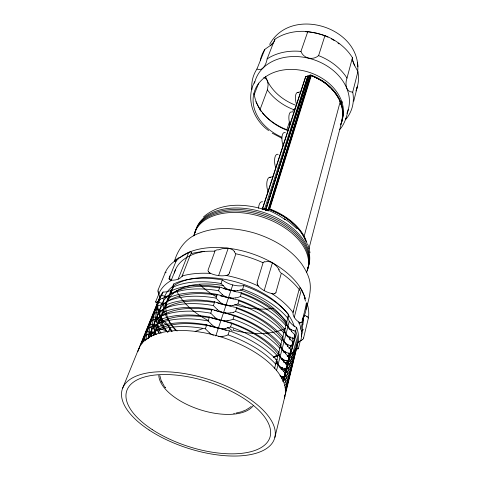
<?xml version="1.0" encoding="UTF-8"?>
<svg xmlns="http://www.w3.org/2000/svg" width="480" height="480" viewBox="0 0 480 480"><rect width="100%" height="100%" fill="white"/><g stroke="black" fill="none" stroke-linecap="round" stroke-linejoin="round"><path stroke-width="0.72" d="M357.774 70.518C360.654 26.832 290.712 5.484 269.634 44.424M274.698 368.094L276.684 360.102A76.284 37.98 18 0 0 229.332 330.888L218.418 328.032M276.792 360.114L278.754 352.188A75.696 38.268 18 0 0 231.846 323.022L221.004 320.244M278.844 352.26L280.794 344.4A75.114 38.55 18 0 0 234.318 315.288L223.554 312.588M280.872 344.532L282.804 336.732A74.544 38.814 18 0 0 236.754 307.674L232.536 306.714M282.864 336.924L284.778 329.19A73.98 39.066 18 0 0 239.148 300.186L234.954 299.262M284.826 329.436L286.722 321.768A73.428 39.312 18 0 0 241.506 292.824L237.336 291.936M286.752 322.062L288.642 314.454A72.882 39.54 18 0 0 243.828 285.57A18.654 11.004 18.4 0 1 222.276 279.912A72.882 39.54 18 0 0 173.61 284.046A17.796 9.888 21.6 0 1 163.038 292.05L161.634 295.5A73.158 39.426 18 0 0 161.088 325.404L162.42 322.02A72.882 39.54 18 0 1 163.038 292.05M154.602 333.36L154.29 335.04M299.262 322.314L298.764 322.002A18.024 10.26 14.4 0 1 293.058 312.516L293.13 312.108M163.56 310.836L163.08 313.026M166.452 303.558L165.972 305.754M169.296 296.4L168.816 298.59M191.334 252.576L190.956 251.856L189.588 252.066A6.708 1.086 -32.3 0 0 188.73 252.402L180.03 257.502M156.648 329.22L156.228 327.69A76.284 37.98 18 0 1 206.736 324.846L205.368 328.794L209.304 332.736M159.642 321.69L159.24 320.124A75.696 38.268 18 0 1 209.436 317.046L208.092 320.928L211.986 324.846M276.42 360.57L276.432 361.47M162.582 314.28L162.204 312.678A75.114 38.55 18 0 1 212.088 309.372L210.768 313.194L214.632 317.088M280.53 344.898L280.524 345.84M165.48 306.984L165.126 305.352A74.544 38.814 18 0 1 214.698 301.83L213.396 305.586L217.23 309.456M168.336 299.808L167.994 298.14A73.98 39.066 18 0 1 217.266 294.408L215.988 298.104L219.786 301.944M286.446 322.32L286.428 323.316M171.144 292.734L170.826 291.042A73.428 39.312 18 0 1 219.792 287.1L218.532 290.736L222.3 294.552M311.292 75.594L269.712 208.878A54.648 34.248 18 0 1 304.146 236.292L340.356 101.1M303.996 236.886L303.708 236.628A54.27 33.996 18 0 0 268.902 209.196L268.308 209.01L310.146 74.712L314.676 76.53M352.446 57.72C352.41 62.76 355.746 67.224 357.912 71.604L352.71 92.118C345.558 92.166 345.018 83.16 346.998 78.102L352.446 57.72A50.328 40.134 18 0 0 324.96 35.604L316.776 33.264L307.824 31.554A50.328 40.134 18 0 0 274.836 39.252L267.114 58.926C266.382 63.63 263.028 71.916 256.944 69.012L264.84 49.344L270.576 45.348L274.308 41.49M303.594 337.956L308.19 318.816A75.234 42.654 18 0 0 306.726 302.616L301.986 321.906M298.494 348.228L300.24 341.028M301.386 336.288L303.096 329.268A75.234 42.654 18 0 1 301.332 331.236M300.774 329.316L303.972 316.278L305.244 315.324L306.996 316.854M274.848 437.436L284.994 395.928M306.162 309.33C308.67 299.604 312.048 289.404 309.312 279.33C307.8 273.84 304.944 268.86 301.812 264.15C290.418 248.586 272.772 238.776 254.652 233.1C236.814 227.916 217.002 226.182 199.392 233.142C186.474 237.414 177.9 248.97 174.294 261.684M353.742 101.172L357.48 86.178L355.95 90.924M282.894 380.94L283.704 377.7A74.544 38.814 18 0 0 291.03 349.692L287.466 345.984M284.856 373.104L285.54 370.368A73.98 39.066 18 0 0 292.908 342.174L289.374 338.49M286.5 366.516L286.446 366.744A73.704 39.192 18 0 0 293.832 338.46L294.756 334.776L291.252 331.116M286.782 365.394L287.346 363.144A73.428 39.312 18 0 0 294.756 334.776M288.408 358.908L288.24 359.574A73.158 39.426 18 0 0 295.668 331.122L296.574 327.492A18.042 10.188 14.6 0 1 288.642 314.454M288.738 357.576L289.128 356.028A72.882 39.54 18 0 0 296.574 327.492M281.562 369.174L285.21 372.954L284.214 376.938A76.584 37.824 18 0 1 284.61 395.7M283.56 361.32L287.184 365.076L286.2 369A75.99 38.124 18 0 1 285.24 390.144M285.528 353.592L289.122 357.324L288.156 361.182A75.408 38.412 18 0 1 284.628 385.626M282.774 381.408A74.832 38.682 18 0 0 290.076 353.49L291.03 349.692M284.622 374.022A74.262 38.94 18 0 0 291.972 345.918L292.908 342.174M348.282 109.446C346.746 116.628 344.694 123.99 339.714 129.606M345.486 119.574L346.104 118.074M294.27 317.382L301.392 289.488L300.066 287.802L299.28 288.222M308.91 248.814L342.18 120.042M276.528 370.5L289.308 321.216M276.756 363.618L277.098 362.31A16.602 8.622 15 0 1 277.224 361.194M261.162 111.396A51.792 40.242 18 0 1 259.956 109.824L267.498 89.622L268.146 84.57L267.288 80.694M275.472 357.012L275.844 355.596M275.91 292.41L281.364 273.09A75.234 42.654 18 0 1 299.118 289.41L293.31 311.388M264.168 290.616L272.4 262.788M157.164 327.924L157.638 325.728A18.858 11.436 56.7 0 0 157.776 323.91M160.146 320.418L160.62 318.222A18.708 11.454 56.9 0 0 160.764 316.404M171.618 291.54L172.104 289.35A18.132 11.496 57.7 0 0 172.254 287.544M257.19 281.976L263.082 262.752A75.234 42.654 18 0 0 235.896 253.8L229.41 272.832M269.376 209.034L310.884 75.36M307.824 31.554L300.942 51.408C303.576 58.596 312.954 60.588 318.594 55.62L324.96 35.604M266.364 210.588L265.8 209.586L308.592 75.762L310.512 75.366L313.254 76.386M222.894 336.384L225.906 335.7A20.04 17.802 21.9 0 0 228.042 334.854L229.332 330.888M231.846 323.022L230.592 326.94A75.99 38.124 18 0 1 277.722 356.13M228.006 320.652L230.97 319.968A19.71 17.646 22 0 0 233.076 319.122L234.318 315.288M236.754 307.674L235.542 311.466A74.832 38.682 18 0 1 281.802 340.548M232.95 305.43L235.872 304.74A19.386 17.49 22.2 0 0 237.948 303.9L239.148 300.186M235.362 298.008L238.26 297.312A19.23 17.412 22.2 0 0 240.324 296.478L241.506 292.824M237.738 290.694L240.618 290.004A19.074 17.34 22.3 0 0 242.664 289.17L243.828 285.57M263.712 209.622L264.948 209.466A0.822 0.504 -29.3 0 0 265.872 208.782L308.598 76.494A0.696 0.354 -25.2 0 0 308.1 76.206L307.752 76.008L264.822 208.314A0.822 0.36 82.7 0 0 264.948 209.466L265.662 210.732M262.212 209.25L305.442 77.142A0.69 0.546 18.1 0 1 305.826 76.464L308.1 76.206M288.33 130.458L286.854 129.726L289.38 122.034M292.674 112.026L293.484 109.566L295.566 108.318M182.88 274.11L190.782 253.746A75.234 42.654 18 0 1 214.962 251.226L208.068 270.078A2.052 1.602 48.1 0 0 208.518 271.728M215.784 335.952L232.74 284.94M224.772 287.286L221.04 283.494L222.276 279.912M218.604 275.616L228.228 248.244M274.812 40.452L274.614 40.944M168.486 331.674L169.95 327.864M170.172 329.226L169.806 329.79M254.322 94.302L258.696 83.112M159.744 328.806L158.394 332.238A73.704 39.192 18 0 1 158.802 302.472L160.224 298.968A73.428 39.312 18 0 0 159.744 328.806L163.992 329.988M178.146 279.18L188.736 252.396M153.054 335.616L171.252 289.932M173.61 284.046L172.224 287.532A73.158 39.426 18 0 1 221.04 283.494M254.754 81.636C245.238 98.604 253.56 119.946 268.614 130.572M171.03 280.776L175.494 269.646M139.212 348.894A76.584 37.824 18 0 1 143.958 338.994L145.494 335.214A76.284 37.98 18 0 0 140.646 345.792M142.032 343.38A75.99 38.124 18 0 1 147.024 331.458L148.536 327.738A75.696 38.268 18 0 0 143.49 341.688M145.2 340.752A75.408 38.412 18 0 1 150.036 324.042L151.524 320.376A75.114 38.55 18 0 0 147.036 339.21M149.022 337.728A74.832 38.682 18 0 1 153 316.74L154.47 313.134A74.544 38.814 18 0 0 151.338 336.762M153.486 335.022A74.262 38.94 18 0 1 155.922 309.552L157.368 305.994A73.98 39.066 18 0 0 156.354 334.506M169.146 278.208L176.622 259.788A75.234 42.654 18 0 0 165.546 271.884L158.034 290.088M122.694 388.086L138.822 348.516M159.606 298.56L160.17 297.174M155.832 301.326L159.108 293.334M310.302 75.312L268.638 209.166M182.286 275.64L182.094 276.006A18.048 10.284 21.5 0 1 171.72 280.206L171.132 280.164M203.478 216.978C221.088 201.348 247.728 203.484 268.452 210.96M302.604 339.414L301.866 339.978M250.224 407.232L251.202 406.392M249.762 407.58L246.282 409.776M171.72 280.206A74.76 40.83 18 0 0 158.748 293.928A17.148 9.252 21.8 0 1 157.14 302.034L156.816 302.22M301.158 340.398L300.726 340.614A17.124 9.222 14.2 0 0 297.066 348.036A74.76 40.83 18 0 1 287.544 356.256M245.748 410.046L241.524 411.726M195.144 331.44L202.692 328.626M164.766 297.48L162.264 298.374M161.946 304.506L159.426 305.4A18.846 6.768 -8.6 0 1 157.41 306.036M159.072 311.64L156.54 312.534M156.162 318.888L153.612 319.782M217.866 249.984L222.768 248.538L226.836 248.142A6.846 3.192 -1.5 0 1 229.548 248.472L232.548 249.726L234.654 251.652M153.204 326.25L150.636 327.138M150.198 333.726L147.612 334.614M264.804 261.906L268.086 261.432L271.218 262.2A6.84 3.162 38.4 0 1 273.588 263.544L276.624 266.274L279.27 269.658M283.716 360.906L285.582 360.306M281.886 368.076L282.504 367.872M226.632 275.292L226.074 275.442A18.594 11.034 19.5 0 1 210.654 273.438A74.76 40.83 18 0 0 182.094 276.006M233.442 312.294L230.496 312.978M240.93 411.912L236.094 413.052M339.984 101.37L339.984 101.37A45.888 34.944 18 0 1 341.472 121.428M297.384 92.484L300.966 91.782M282.984 359.166L282.672 359.22M225.474 328.452L228.462 327.768A19.872 17.724 22 0 0 230.58 326.922M269.622 177.294L272.538 176.868M233.742 413.4L234.348 413.316M265.8 209.586L268.902 209.196M156.324 302.37L155.922 302.292M281.436 359.28L281.142 359.268A74.76 40.83 18 0 0 282.498 358.728M165.246 296.292L161.634 295.5M162.432 303.3L158.802 302.472M159.57 310.416L155.922 309.552M156.66 317.64L153 316.74M153.714 324.984L150.036 324.042M150.714 332.436L147.024 331.458M283.404 362.124L285.618 362.55A17.49 10.92 49.3 0 1 287.346 363.186M281.574 369.312L283.8 369.756M272.52 293.706L271.848 293.574A18.588 11.022 16.4 0 1 258.312 286.05A74.76 40.83 18 0 0 226.074 275.442M280.824 376.782L281.958 377.07M282.246 376.572L279.876 375.78M211.536 326.184L208.71 325.41M146.124 339.75L143.958 338.994M214.182 318.402L211.392 317.616M286.224 360.798L283.902 359.988M216.786 310.746L214.02 309.954M219.348 303.216L216.612 302.418M221.874 295.806L219.162 295.002M224.352 288.516L221.67 287.706M293.808 330.714L291.57 329.868M268.764 209.142L268.92 209.238A54.678 34.236 18 0 1 306.15 241.812M311.514 75.678L312.384 76.026M308.778 76.506L307.902 76.164L266.034 209.346A54.528 34.098 18.1 0 1 285.12 219.72M170.268 279.954L169.536 279.54A2.004 1.53 -14.9 0 1 169.05 278.202M312.51 76.14L314.544 76.944A46.26 35.22 18 0 1 340.242 101.526M281.82 138.234L272.208 133.134M281.904 367.824L284.25 368.622A19.188 12.492 -20.5 0 0 286.224 368.964M313.5 76.554L314.478 76.98A45.918 34.968 18 0 1 325.656 83.598L328.044 85.53A46.026 35.052 18 0 1 330.276 87.558L331.842 89.142A46.704 35.676 17.7 0 1 333.324 90.774L334.242 91.89A46.26 35.31 17.7 0 1 336.006 94.17A46.254 35.286 17.8 0 1 337.896 97.116A45.828 34.902 18 0 1 339.972 101.352M285.864 352.284L288.162 353.1A18.876 12.498 -21 0 0 290.1 353.454M210.654 273.438L210.036 273.138M287.796 344.694L290.076 345.522A18.726 12.498 -21.2 0 0 291.99 345.882M289.698 337.224L291.954 338.058A18.576 12.492 -21.4 0 0 293.856 338.43M264.852 78.054L264.9 78.084A9 6.672 -76.3 0 1 267.36 80.622M172.194 331.602A74.76 40.83 18 0 1 169.734 329.082A16.278 8.388 20.7 0 0 163.014 320.448L162.528 320.106M284.262 218.706L288.93 221.856L297.054 228.792M209.16 272.55L208.44 271.782M164.448 328.824L162.57 326.868A16.74 3.216 44 0 0 161.118 325.368M258.312 286.05L257.958 285.606M164.538 386.538L165.474 387.798L165.114 387.306M164.166 386.028L161.088 380.376L159.84 375.51M255.888 101.67L258.93 107.616M158.748 293.928L158.538 293.502M161.64 381.654L161.916 382.194M259.008 107.778L259.692 109.182M297.21 348.378L297.066 348.036M257.502 284.802L257.184 283.854M307.818 244.512L309.3 248.952L309.996 252.816M305.172 298.308L301.914 290.466A6.702 1.02 68.8 0 0 301.392 289.494M233.202 328.8L233.442 329.664M274.836 39.252L274.914 39.606M278.496 353.592L278.49 352.668A19.524 4.44 39.6 0 1 278.76 352.188M282.522 338.214L282.534 337.254A19.182 4.704 39.6 0 1 282.804 336.738M284.49 330.708L284.502 329.724A19.02 4.824 39.6 0 1 284.784 329.19M169.734 329.082L169.758 329.394M357.876 66.738L357.564 62.544M302.952 324.756L303.66 317.094A6.45 1.932 88.6 0 1 303.966 316.272M258.528 208.248A9.876 4.344 82.8 0 1 262.572 201.792M275.682 167.628A9.312 3.852 81.3 0 1 274.812 157.908A9.312 3.852 81.3 0 1 278.202 154.398M283.194 145.872A9.066 3.63 80.7 0 1 282.096 136.134A9.066 3.63 80.7 0 1 285.36 132.69M290.094 124.764A8.838 3.426 80.1 0 1 288.984 115.554A8.838 3.426 80.1 0 1 291.864 112.05M307.212 244.302A54.672 34.26 18 0 0 304.152 236.292L303.708 236.628A54.306 34.02 18 0 1 305.646 240.924M340.236 101.526A46.236 35.202 18 0 1 340.59 124.854M334.242 91.89A45.828 34.902 18 0 1 335.964 94.182A46.008 35.034 18 0 1 337.854 97.128M314.46 77.016A45.96 34.998 18 0 1 320.988 80.454M321.144 80.274A46.062 35.352 17.7 0 1 325.812 83.478M328.11 85.482A46.542 35.622 17.7 0 1 330.342 87.516M331.842 89.142A45.936 34.986 18 0 1 333.312 90.78M268.152 191.892A9.582 4.086 82 0 1 266.994 181.548A9.582 4.086 82 0 1 270.618 177.39M227.244 327.552A8.616 4.602 18 0 1 232.302 330.942M306.15 303.618A70.524 40.446 18 0 1 302.142 319.446M299.826 322.386A70.524 40.446 18 0 1 298.95 323.304M169.89 279.636A70.524 40.446 18 0 1 169.824 275.916M175.428 261.858A70.524 40.446 18 0 1 246.384 251.94A70.524 40.446 18 0 1 305.346 299.004M285.648 328.314A66.36 38.046 18 0 1 233.406 330.246M208.71 320.838A66.36 38.046 18 0 1 176.49 290.478M174.36 273.06A66.36 38.046 18 0 1 204.342 251.394M295.092 331.056A68.322 37.296 18 0 1 288.924 348.468M285.294 351.582A68.322 37.296 18 0 1 283.77 352.614M279.864 354.78A68.322 37.296 18 0 1 273.492 357.246M177.072 331.02A68.322 37.296 18 0 1 202.68 277.644A68.322 37.296 18 0 1 294.294 326.784M163.014 320.448A74.76 40.83 18 0 1 157.14 302.034M271.848 293.574A74.76 40.83 18 0 1 293.058 312.516M298.764 322.002A74.76 40.83 18 0 1 300.726 340.614M300.486 322.812A4.644 3.78 82.4 0 1 299.226 322.428M300.9 322.758A3.258 2.52 70.2 0 1 300.492 322.752M301.998 321.918A2.004 1.524 63.6 0 1 300.9 322.77M304.272 297.612A32.46 2.526 69.2 0 1 305.544 301.11M299.694 290.532A32.484 4.812 66.6 0 1 299.646 288.978M293.532 311.484A5.112 0.744 -67.3 0 1 293.73 310.83M278.514 269.544A32.85 13.53 40.6 0 1 280.596 272.88M274.128 293.82A4.74 4.5 0.6 0 1 272.502 293.82M274.614 293.574A3.324 2.958 0.2 0 1 274.104 293.7M275.988 292.428A2.046 1.746 -2.8 0 1 274.626 293.61M262.95 262.644A34.152 15.216 36.6 0 1 264.594 261.708M257.274 283.776A2.07 0.894 86.8 0 1 257.256 282.054M258.048 285.468A5.238 3.378 -89.9 0 1 257.622 284.676M234.222 251.712A32.574 14.454 2.3 0 1 235.602 253.818M227.958 274.908A4.788 3.378 -58.6 0 1 226.608 275.484M228.318 274.374A3.36 2.082 -51.3 0 1 227.904 274.692M229.548 272.802A2.07 1.158 -49.6 0 1 228.33 274.47M214.41 251.016A34.464 15.126 -2.4 0 1 217.32 249.714M210.078 273.054A5.184 4.728 37.2 0 1 209.22 272.472M191.634 252.414A31.74 5.316 -28.1 0 1 191.556 253.362M175.194 260.142A33.276 4.038 -32.2 0 1 179.028 257.538M182.76 275.388A4.674 1.05 -80.3 0 1 182.226 276.306M182.874 274.218A3.288 0.378 -74.3 0 1 182.712 274.686M171.162 280.068A5.088 4.038 -37.7 0 1 170.298 279.894M164.982 272.814A30.228 7.824 -47.5 0 1 166.2 272.184M158.64 292.974A4.47 1.26 78.9 0 1 158.28 291.942M158.106 292.284A3.144 1.26 84.3 0 1 157.998 291.834M158.094 291.756A1.938 0.912 85.8 0 1 158.076 290.13M155.958 302.244A1.932 0.846 -49.7 0 1 155.664 301.416M156.852 302.022A4.878 2.01 -66 0 1 156.36 302.25M162.612 319.866A4.266 2.634 48.4 0 1 161.658 318.996M161.508 319.134A3 2.196 50.8 0 1 161.226 318.756M161.298 318.702A1.848 1.452 49.8 0 1 160.902 317.184M169.806 329.634A4.68 0.348 -85 0 1 169.728 329.856M275.73 359.604A16.26 8.37 15.3 0 1 277.224 359.364M282.678 359.394A4.662 3.24 -13.2 0 1 281.694 359.448M302.55 329.352A31.176 11.892 87.5 0 1 302.4 324.624M297.114 348.588A4.446 1.908 -72 0 0 297.666 348.936A3.126 1.218 -81 0 0 297.864 348.954M298.458 348.156A1.926 0.75 -85.9 0 1 297.864 348.924M307.02 316.194A31.002 8.916 85.5 0 1 308.262 318.042M303.744 337.926A1.938 1.158 -48.6 0 1 302.616 339.474M301.764 340.302A4.89 1.782 -46 0 1 301.008 340.698M341.952 101.292A47.01 37.602 18 0 1 340.356 102.342M295.464 105.132A47.01 37.602 18 0 1 265.554 76.548M270.546 45.816A47.01 37.602 18 0 1 273.6 42.564M305.784 31.764A47.01 37.602 18 0 1 327.978 37.146M331.488 38.922A47.01 37.602 18 0 1 334.29 40.572M338.01 43.122A47.01 37.602 18 0 1 339.024 43.902M352.104 59.622A47.01 37.602 18 0 1 354.57 65.874M254.52 83.22A48.726 37.722 18 0 1 313.422 59.598A48.726 37.722 18 0 1 346.848 113.412M288.114 130.674A48.726 37.722 18 0 1 254.064 93.318M352.71 92.118A51.792 40.242 18 0 1 345.768 119.394M286.854 129.726A51.792 40.242 18 0 1 262.446 112.944M251.892 89.664A51.792 40.242 18 0 1 256.944 69.012M267.114 58.926A51.792 40.242 18 0 1 300.942 51.408M318.594 55.62A51.792 40.242 18 0 1 346.998 78.102M293.484 109.566A50.328 40.134 18 0 1 267.414 89.94M260.298 60.336A50.328 40.134 18 0 1 264.84 49.344M357.912 71.604A50.328 40.134 18 0 1 356.382 89.616M263.724 77.532A15.054 11.16 -70.1 0 1 264.888 77.97M340.716 104.808A15.306 11.046 -75.6 0 1 341.67 102.486M341.946 102.588A9.078 6.078 -75.2 0 1 342.294 101.934M148.11 338.298A71.634 35.79 18 0 1 206.532 325.404M209.82 326.022A71.634 35.79 18 0 1 226.308 330.39M275.988 361.86A71.634 35.79 18 0 1 279.762 367.524M283.176 376.62A71.634 35.79 18 0 1 283.542 380.958M155.052 331.464A16.554 4.884 -9.6 0 1 150.582 333.81M156.54 329.238A16.566 4.566 -10.9 0 1 154.356 331.464M154.71 331.464A16.056 9.372 60.9 0 1 150.744 332.544M157.26 328.014A16.05 9.48 58.8 0 1 154.716 331.476A19.014 11.418 56.5 0 1 154.632 333.378M220.152 328.728A17.13 0.426 14.7 0 1 205.602 324.792M218.388 328.146A16.866 15.438 26.9 0 1 211.926 324.924M225.444 328.35A16.86 15.24 25.1 0 1 218.436 327.936M281.976 369.312A16.746 3.336 43.4 0 1 278.502 364.998M277.572 364.404A16.734 3.552 41.9 0 1 276.234 361.302M282.006 367.716A16.284 10.884 -22.7 0 1 278.058 364.686M277.992 364.722A16.284 10.998 -24.9 0 1 276.87 360.096M253.464 405.378A50.256 23.982 18 0 1 200.436 409.836A50.256 23.982 18 0 1 158.808 375.378M137.856 351.69A76.884 37.674 18 0 1 222.114 337.326A76.884 37.674 18 0 1 284.322 398.088M285.012 368.178A71.082 36.066 18 0 1 283.26 381.636M148.548 338.448A71.082 36.066 18 0 1 209.208 317.658M212.148 318.198A71.082 36.066 18 0 1 281.772 359.682M283.956 361.44A16.596 3.45 43.3 0 1 280.518 357.132M279.624 356.574A16.584 3.666 41.8 0 1 278.298 353.436M283.998 359.886A16.146 10.878 -22.9 0 1 280.092 356.838M280.032 356.868A16.152 10.992 -25.1 0 1 278.922 352.242M221.85 320.706A16.986 0.606 14.7 0 1 210.858 317.73M220.98 320.358A16.722 15.36 27.1 0 1 214.572 317.16M227.982 320.556A16.722 15.168 25.2 0 1 221.028 320.154M286.944 360.498A70.542 36.324 18 0 1 284.412 375.324M283.566 376.554A70.542 36.324 18 0 1 281.568 378.882M151.512 336.156A70.542 36.324 18 0 1 211.848 310.032M217.692 311.166A70.542 36.324 18 0 1 283.758 351.966M285.906 353.7A16.446 3.564 43.3 0 1 282.504 349.392M281.646 348.864A16.44 3.774 41.8 0 1 280.338 345.69M285.96 352.182A16.02 10.872 -23.2 0 1 282.096 349.11M282.036 349.14A16.02 10.98 -25.4 0 1 280.95 344.514M224.094 312.966A16.842 0.774 14.7 0 1 214.494 310.356M223.524 312.696A16.584 15.282 27.2 0 1 217.17 309.522M230.472 312.882A16.584 15.096 25.3 0 1 223.572 312.498M288.846 352.932A70.008 36.57 18 0 1 283.446 371.442M155.478 334.044A70.008 36.57 18 0 1 214.44 302.532M218.79 303.342A70.008 36.57 18 0 1 231.846 306.726M236.298 308.208A70.008 36.57 18 0 1 285.708 344.37M287.832 346.08A16.308 3.672 43.3 0 1 284.46 341.772M283.632 341.274A16.296 3.882 41.8 0 1 282.336 338.064M287.886 344.598A15.888 10.866 -23.4 0 1 284.064 341.514M284.01 341.538A15.888 10.968 -25.7 0 1 282.942 336.906M226.446 305.388A16.704 0.942 14.8 0 1 217.596 302.97M230.118 305.868A16.704 0.456 15 0 1 225.594 304.686M226.032 305.154A16.452 15.204 27.3 0 1 219.726 302.01M232.926 305.34A16.452 15.024 25.4 0 1 226.074 304.962M290.718 345.486A69.48 36.804 18 0 1 285.294 364.116M281.346 367.494A69.48 36.804 18 0 1 280.224 368.25M161.058 333.438A69.48 36.804 18 0 1 216.996 295.152M220.59 295.806A69.48 36.804 18 0 1 234.264 299.292M238.524 300.714A69.48 36.804 18 0 1 287.628 336.894M289.728 338.574A16.164 3.774 43.3 0 1 286.386 334.272M285.588 333.804A16.158 3.984 41.8 0 1 284.31 330.564M289.788 337.128A15.762 10.854 -23.7 0 1 286.002 334.026A15.762 10.956 -25.9 0 1 284.904 329.418M228.816 297.948A16.566 1.104 14.8 0 1 220.452 295.644M233.076 298.572A16.566 0.624 15 0 1 228.168 297.3M228.498 297.738A16.32 15.126 27.4 0 1 222.246 294.618M235.338 297.912A16.32 14.958 25.5 0 1 228.54 297.552M292.428 337.494A68.958 37.032 18 0 1 287.538 356.442M283.722 359.91A68.958 37.032 18 0 1 282.624 360.696M167.19 331.89A68.958 37.032 18 0 1 219.51 287.892M225.222 288.972A68.958 37.032 18 0 1 236.646 291.978M240.87 293.388A68.958 37.032 18 0 1 289.518 329.532M291.588 331.188A16.026 3.876 43.3 0 1 288.282 326.892M287.514 326.448A16.02 4.086 41.8 0 1 286.248 323.178M291.66 329.772A15.636 10.848 -23.9 0 1 287.91 326.658M287.868 326.682A15.642 10.944 -26.2 0 1 286.83 322.05M231.18 290.634A16.434 1.26 14.8 0 1 223.158 288.414M235.8 291.336A16.434 0.78 15 0 1 230.664 290.028M230.922 290.436A16.188 15.054 27.6 0 1 224.724 287.346M237.714 290.61A16.188 14.886 25.6 0 1 230.964 290.256M288.012 345.144A64.272 34.848 18 0 1 287.412 346.242M278.244 354.948A64.272 34.848 18 0 1 273.462 357.264M175.566 330.288A64.272 34.848 18 0 1 223.41 285.606M240.168 289.926A64.272 34.848 18 0 1 286.896 324.288M290.07 336.648A64.272 34.848 18 0 1 289.776 339.828M273.516 308.358A60.672 36.156 18 0 1 234.654 304.602M216.69 296.94A60.672 36.156 18 0 1 199.446 284.322M193.788 235.92A59.424 36.516 18 0 1 262.464 217.062A59.424 36.516 18 0 1 306.426 272.748M194.244 235.11A59.322 36.546 18 0 1 261.948 215.226A59.322 36.546 18 0 1 307.08 270.636M194.94 233.01A59.22 36.57 18 0 1 262.938 213.876A59.22 36.57 18 0 1 307.464 269.124M195.396 232.212A59.118 36.6 18 0 1 262.926 212.22A59.118 36.6 18 0 1 307.848 267.612M281.802 137.184A46.122 35.22 18 0 1 255.84 88.026A46.122 35.22 18 0 1 312.942 73.68A46.122 35.22 18 0 1 341.322 122.232M284.238 376.902A19.344 12.486 -20.3 0 1 282.27 376.542M154.704 331.518A76.584 37.824 18 0 1 205.368 328.794M228.054 334.866A76.584 37.824 18 0 1 275.634 364.11M274.764 368.628A16.422 11.004 -24.6 0 1 274.776 368.082M285.21 372.954A76.284 37.98 18 0 1 285.276 392.352M276.402 360.552A19.698 4.302 39.7 0 1 276.684 360.108M157.74 323.892A75.99 38.124 18 0 1 208.092 320.928M287.184 365.076A75.696 38.268 18 0 1 285.018 387.9M288.174 361.146A19.026 12.492 -20.7 0 1 286.242 360.768M160.728 316.386A75.408 38.412 18 0 1 210.768 313.194M233.088 319.14A75.408 38.412 18 0 1 279.78 348.276M289.122 357.324A75.114 38.55 18 0 1 284.586 382.836M280.512 344.886A19.35 4.572 39.6 0 1 280.8 344.4M163.668 309A74.832 38.682 18 0 1 213.396 305.586M215.988 298.104A74.262 38.94 18 0 0 166.566 301.734A18.414 11.478 57.3 0 1 166.482 303.582M237.96 303.918A74.262 38.94 18 0 1 283.794 332.946M218.532 290.736A73.704 39.192 18 0 0 169.416 294.576A18.27 11.49 57.5 0 1 169.326 296.418M240.336 296.49A73.704 39.192 18 0 1 285.756 325.464M286.428 322.302A18.858 4.944 39.6 0 1 286.728 321.768M295.686 331.092A18.432 12.486 -21.7 0 1 293.826 330.684M242.67 289.182A73.158 39.426 18 0 1 287.688 318.096M235.536 311.448A19.548 17.568 22.1 0 1 233.436 312.276M213.42 335.262A17.004 15.516 26.8 0 1 209.238 332.814M222.87 336.276A17.004 15.312 25 0 1 218.184 336.312M208.302 325.35A20.214 1.2 13.8 0 1 206.28 324.768M211.044 317.58A20.046 1.404 13.8 0 1 209.052 316.986M213.726 309.924A19.878 1.602 13.8 0 1 211.758 309.33M216.354 302.4A19.71 1.788 13.8 0 1 214.41 301.794M218.928 294.99A19.548 1.974 13.8 0 1 217.008 294.378M221.46 287.694A19.392 2.148 13.8 0 1 219.558 287.076M158.022 323.97A16.41 4.974 -9.6 0 1 153.576 326.34M159.534 321.708A16.416 4.656 -10.9 0 1 157.35 323.97M153.738 325.08A15.924 9.384 61.1 0 0 157.692 323.964A15.918 9.498 59 0 0 160.242 320.508M160.95 316.596A16.26 5.064 -9.6 0 1 156.522 318.978M162.474 314.298A16.266 4.746 -10.9 0 1 160.302 316.59M156.69 317.736A15.798 9.396 61.3 0 0 160.626 316.59A15.792 9.51 59.2 0 0 163.176 313.116M163.836 309.336A16.122 5.148 -9.6 0 1 159.42 311.736M165.372 307.002A16.122 4.83 -10.9 0 1 163.206 309.33M163.518 309.324A15.672 9.408 61.5 0 1 159.594 310.506M166.068 305.838A15.666 9.522 59.4 0 1 163.536 309.354M166.674 302.19A15.984 5.226 -9.7 0 1 162.276 304.602M168.228 299.82A15.984 4.914 -10.9 0 1 166.062 302.178M162.456 303.39A15.552 9.42 61.7 0 0 166.368 302.172A15.546 9.534 59.6 0 0 168.912 298.674M169.47 295.152A15.846 5.304 -9.7 0 1 165.09 297.576M171.036 292.752A15.846 4.998 -10.9 0 1 168.876 295.134M169.17 295.134A15.426 9.426 61.9 0 1 165.27 296.376M171.708 291.624A15.426 9.54 59.9 0 1 169.188 295.164M163.704 309.018A18.558 11.466 57.1 0 1 163.59 310.854M147.672 334.644A19.524 6.384 -8.6 0 1 145.548 335.25M150.696 327.168A19.35 6.486 -8.6 0 1 148.584 327.774M153.666 319.812A19.176 6.582 -8.6 0 1 151.572 320.418M156.594 312.57A19.008 6.678 -8.6 0 1 154.512 313.17M162.318 298.41A18.684 6.852 -8.6 0 1 160.266 299.01M158.424 332.202A16.86 3.102 44 0 1 159.444 333.198M162.42 322.02A16.368 8.4 20.5 0 1 171.726 331.308M164.07 329.904A14.7 10.506 -16.7 0 1 166.956 331.728M164.88 328.968A14.268 2.238 44.4 0 1 167.892 332.472M287.118 356.01A16.602 8.622 15 0 1 289.128 356.028M281.964 377.106A17.778 10.89 49.1 0 1 283.704 377.742M283.806 369.792A17.634 10.908 49.2 0 1 285.54 370.41M281.076 369.39A15.024 9.564 51.4 0 1 281.61 369.444M281.16 368.544A14.556 2.898 -13.7 0 1 282.282 368.154M277.224 364.308A14.91 9.69 53.5 0 1 277.866 363.636M283.524 361.182A14.454 2.988 -13.8 0 1 284.088 360.984M276.936 363.942A14.454 3.186 -12.2 0 1 277.182 363.738M314.688 76.566A46.206 35.196 18 0 1 340.638 124.566M305.442 77.142A0.696 0.354 -25.2 0 1 306.204 76.596M308.598 76.494A0.69 0.546 17.9 0 0 307.722 76.074L305.826 76.464L262.626 208.59A0.822 0.36 82.7 0 0 262.65 209.496M265.872 208.782A0.822 0.54 17.9 0 0 264.822 208.314L262.626 208.59A0.822 0.54 18.1 0 0 262.146 209.04M296.436 104.238A8.622 3.24 79.7 0 1 295.578 95.598A8.622 3.24 79.7 0 1 298.278 92.61M152.16 429.528A75.288 33.78 18 0 0 269.664 438.132A75.288 33.78 18 0 0 173.112 374.838A75.288 33.78 18 0 0 152.16 429.528M149.082 430.02A80.022 35.916 18 0 0 274.194 439.488A80.022 35.916 18 0 0 171.96 372.072A80.022 35.916 18 0 0 149.082 430.02"/></g></svg>
